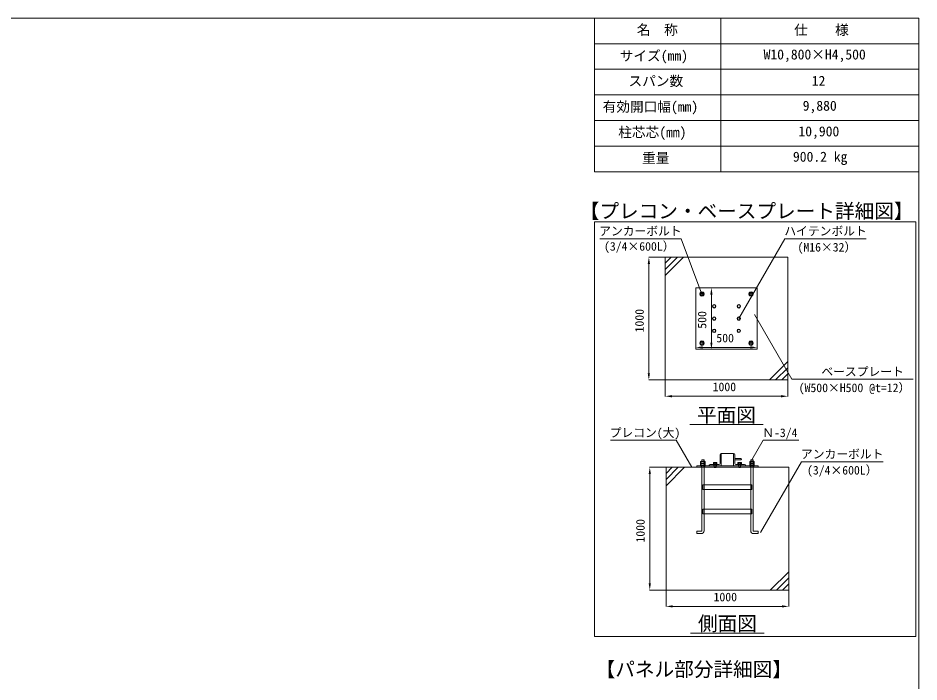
# Model space of a CAD drawing. Units: millimetres, scale not verified. Extents: x -35488 to -11338, y -17325 to 17325.
# Drawn here: x -20152 to -11338, y -7164 to -675 of the extents above; entities that cross this region are included whole.
import ezdxf
from ezdxf.enums import TextEntityAlignment as Align

# ---------------------------------------------------------------- set-up
doc = ezdxf.new("R2010")
doc.units = ezdxf.units.MM
doc.header["$LTSCALE"] = 150
doc.linetypes.add('DASHED1', pattern=[1.8, 1.2, -0.6])
for name, color, linetype, lineweight in [('0-6_ﾎﾞﾙﾄ類', 2, 'Continuous', 18), ('0-9_基礎工事用PCA大', 7, 'Continuous', 18), ('0-A_図面枠', 7, 'Continuous', 18), ('0-B_寸法', 3, 'Continuous', 18), ('0-D_大型柱', 7, 'Continuous', 18), ('1-6_表', 7, 'Continuous', 18), ('1-9_文字', 7, 'Continuous', 18)]:
    doc.layers.add(name, color=color, linetype=linetype, lineweight=lineweight)
doc.styles.add('ＭＳ ゴシック', font='')
doc.styles.get('ＭＳ ゴシック').set_extended_font_data('MS Gothic')

msp = doc.modelspace()

# ---------------------------------------------------------------- linework, layer by layer
at = {"layer": '0-6_ﾎﾞﾙﾄ類'}
for p, q in [((-13463.7, -5027.8), (-13463.7, -5010.4)), ((-13440.8, -5027.8), (-13440.8, -5010.4)), ((-13346.5, -5019.5), (-13348.7, -5020.8)), ((-13348.7, -5020.8), (-13348.7, -5031.2)), ((-13318.1, -5019.5), (-13346.5, -5019.5)), ((-13340.5, -5020.8), (-13340.5, -5031.2)), ((-13324.1, -5020.8), (-13324.1, -5031.2)), ((-13318.1, -5019.5), (-13315.9, -5020.8)), ((-13315.9, -5020.8), (-13315.9, -5031.2)), ((-13106.5, -5019.5), (-13108.7, -5020.8)), ((-13108.7, -5020.8), (-13108.7, -5031.2)), ((-13078.1, -5019.5), (-13106.5, -5019.5)), ((-13100.5, -5020.8), (-13100.5, -5031.2)), ((-13084.1, -5020.8), (-13084.1, -5031.2)), ((-13078.1, -5019.5), (-13075.9, -5020.8)), ((-13075.9, -5020.8), (-13075.9, -5031.2)), ((-12983.7, -5027.8), (-12983.7, -5010.4)), ((-12960.8, -5027.8), (-12960.8, -5010.4)), ((-13463.7, -5031.3), (-13463.7, -5048.8)), ((-13440.8, -5031.3), (-13440.8, -5048.8)), ((-13315.9, -5031.2), (-13348.7, -5031.2)), ((-13318.8, -5031.5), (-13345.8, -5031.5)), ((-13341.9, -5066.3), (-13341.9, -5039.9)), ((-13332.4, -5035.1), (-13333.7, -5039.9)), ((-13330.8, -5035.1), (-13332.1, -5039.9)), ((-13324.1, -5069.6), (-13324.1, -5039.9)), ((-13322.7, -5066.3), (-13324.1, -5069.6)), ((-13322.7, -5066.3), (-13322.7, -5039.9)), ((-13075.9, -5031.2), (-13108.7, -5031.2)), ((-13078.8, -5031.5), (-13105.8, -5031.5)), ((-13101.9, -5066.3), (-13101.9, -5039.9)), ((-13092.4, -5035.1), (-13093.7, -5039.9)), ((-13090.8, -5035.1), (-13092.1, -5039.9)), ((-13084.1, -5069.6), (-13084.1, -5039.9)), ((-13082.7, -5066.3), (-13084.1, -5069.6)), ((-13082.7, -5066.3), (-13082.7, -5039.9)), ((-12983.7, -5031.3), (-12983.7, -5048.8)), ((-12960.8, -5031.3), (-12960.8, -5048.8))]:
    msp.add_line(p, q, dxfattribs=at)
for points in [[(-13450.2, -3353.3), (-13439.1, -3372.5), (-13450.2, -3391.7), (-13472.4, -3391.7), (-13483.5, -3372.5), (-13472.4, -3353.3)], [(-12992.4, -3353.3), (-13003.5, -3372.5), (-12992.4, -3391.7), (-12970.2, -3391.7), (-12959.1, -3372.5), (-12970.2, -3353.3)], [(-13349.5, -3478.3), (-13357.7, -3492.5), (-13349.5, -3506.7), (-13333.1, -3506.7), (-13324.9, -3492.5), (-13333.1, -3478.3)], [(-13109.5, -3478.3), (-13117.7, -3492.5), (-13109.5, -3506.7), (-13093.1, -3506.7), (-13084.9, -3492.5), (-13093.1, -3478.3)], [(-13349.5, -3598.3), (-13357.7, -3612.5), (-13349.5, -3626.7), (-13333.1, -3626.7), (-13324.9, -3612.5), (-13333.1, -3598.3)], [(-13109.5, -3598.3), (-13117.7, -3612.5), (-13109.5, -3626.7), (-13093.1, -3626.7), (-13084.9, -3612.5), (-13093.1, -3598.3)], [(-13349.5, -3718.3), (-13357.7, -3732.5), (-13349.5, -3746.7), (-13333.1, -3746.7), (-13324.9, -3732.5), (-13333.1, -3718.3)], [(-13109.5, -3718.3), (-13117.7, -3732.5), (-13109.5, -3746.7), (-13093.1, -3746.7), (-13084.9, -3732.5), (-13093.1, -3718.3)], [(-13450.2, -3871.7), (-13439.1, -3852.5), (-13450.2, -3833.3), (-13472.4, -3833.3), (-13483.5, -3852.5), (-13472.4, -3871.7)], [(-12992.4, -3871.7), (-13003.5, -3852.5), (-12992.4, -3833.3), (-12970.2, -3833.3), (-12959.1, -3852.5), (-12970.2, -3871.7)], [(-13474.4, -5027.8), (-13474.4, -5010.4), (-13430.1, -5010.4), (-13430.1, -5027.8), (-13433.1, -5029.6), (-13471.5, -5029.6)], [(-12994.4, -5027.8), (-12994.4, -5010.4), (-12950.1, -5010.4), (-12950.1, -5027.8), (-12953.1, -5029.6), (-12991.5, -5029.6)], [(-13474.4, -5031.3), (-13474.4, -5048.8), (-13430.1, -5048.8), (-13430.1, -5031.3), (-13433.1, -5029.6), (-13471.5, -5029.6)], [(-13473.9, -5048.8), (-13430.7, -5048.8), (-13430.7, -5051.9), (-13473.9, -5051.9)], [(-13349.1, -5031.5), (-13349.1, -5035.1), (-13315.5, -5035.1), (-13315.5, -5031.5)], [(-13315.5, -5035.1), (-13349.1, -5035.1), (-13349.1, -5039.9), (-13315.5, -5039.9)], [(-13109.1, -5031.5), (-13109.1, -5035.1), (-13075.5, -5035.1), (-13075.5, -5031.5)], [(-13075.5, -5035.1), (-13109.1, -5035.1), (-13109.1, -5039.9), (-13075.5, -5039.9)], [(-12994.4, -5031.3), (-12994.4, -5048.8), (-12950.1, -5048.8), (-12950.1, -5031.3), (-12953.1, -5029.6), (-12991.5, -5029.6)], [(-12993.9, -5048.8), (-12950.7, -5048.8), (-12950.7, -5051.9), (-12993.9, -5051.9)]]:
    msp.add_lwpolyline(points, close=True, dxfattribs=at)
for points in [[(-13322.7, -5066.3), (-13341.9, -5066.3), (-13340.4, -5069.6)], [(-13324.1, -5069.6), (-13340.4, -5069.6), (-13340.4, -5039.9)], [(-13082.7, -5066.3), (-13101.9, -5066.3), (-13100.4, -5069.6)], [(-13084.1, -5069.6), (-13100.4, -5069.6), (-13100.4, -5039.9)]]:
    msp.add_lwpolyline(points, dxfattribs=at)
for centre, radius in [((-13461.3, -3372.5), 19.2), ((-13461.3, -3372.5), 11.4), ((-13461.3, -3372.5), 9.7), ((-12981.3, -3372.5), 19.2), ((-12981.3, -3372.5), 11.4), ((-12981.3, -3372.5), 9.7), ((-13341.3, -3492.5), 16.8), ((-13341.3, -3492.5), 14.2), ((-13101.3, -3492.5), 16.8), ((-13101.3, -3492.5), 14.2), ((-13341.3, -3612.5), 16.8), ((-13341.3, -3612.5), 14.2), ((-13101.3, -3612.5), 16.8), ((-13101.3, -3612.5), 14.2), ((-13341.3, -3732.5), 16.8), ((-13341.3, -3732.5), 14.2), ((-13101.3, -3732.5), 16.8), ((-13101.3, -3732.5), 14.2), ((-13461.3, -3852.5), 19.2), ((-13461.3, -3852.5), 11.4), ((-13461.3, -3852.5), 9.7), ((-12981.3, -3852.5), 19.2), ((-12981.3, -3852.5), 11.4), ((-12981.3, -3852.5), 9.7)]:
    msp.add_circle(centre, radius, dxfattribs=at)
for centre, radius, start, end in [((-13461.3, -3372.5), 21.6, 122.734, 177.266), ((-13461.3, -3372.5), 21.6, 182.734, 237.266), ((-13461.3, -3372.5), 21.6, 62.734, 117.266), ((-13461.3, -3372.5), 21.6, 242.734, 297.266), ((-13461.3, -3372.5), 21.6, 2.734, 57.266), ((-13461.3, -3372.5), 21.6, 302.734, 357.266), ((-12981.3, -3372.5), 21.6, 122.734, 177.266), ((-12981.3, -3372.5), 21.6, 182.734, 237.266), ((-12981.3, -3372.5), 21.6, 62.734, 117.266), ((-12981.3, -3372.5), 21.6, 242.734, 297.266), ((-12981.3, -3372.5), 21.6, 2.734, 57.266), ((-12981.3, -3372.5), 21.6, 302.734, 357.266), ((-13461.3, -3852.5), 21.6, 122.734, 177.266), ((-13461.3, -3852.5), 21.6, 182.734, 237.266), ((-13461.3, -3852.5), 21.6, 62.734, 117.266), ((-13461.3, -3852.5), 21.6, 242.734, 297.266), ((-13461.3, -3852.5), 21.6, 2.734, 57.266), ((-13461.3, -3852.5), 21.6, 302.734, 357.266), ((-12981.3, -3852.5), 21.6, 122.734, 177.266), ((-12981.3, -3852.5), 21.6, 182.734, 237.266), ((-12981.3, -3852.5), 21.6, 62.734, 117.266), ((-12981.3, -3852.5), 21.6, 242.734, 297.266), ((-12981.3, -3852.5), 21.6, 2.734, 57.266), ((-12981.3, -3852.5), 21.6, 302.734, 357.266), ((-13344.6, -5026.7), 7.26, 55.616, 124.384), ((-13332.3, -5046.6), 27.1, 72.412, 107.588), ((-13320, -5026.7), 7.26, 55.616, 124.384), ((-13104.6, -5026.7), 7.26, 55.616, 124.384), ((-13092.3, -5046.6), 27.1, 72.412, 107.588), ((-13080, -5026.7), 7.26, 55.616, 124.384), ((-13469.1, -5018.6), 10.7, 240, 300), ((-13469.1, -5040.6), 10.7, 60, 120), ((-13452.3, -4990.6), 38.9, 252.932, 287.068), ((-13452.3, -5068.5), 38.9, 72.932, 107.068), ((-13435.5, -5018.6), 10.7, 239.975, 300.025), ((-13435.5, -5040.6), 10.7, 59.975, 120.025), ((-13345.8, -5031.2), 0.24, 180, 270), ((-13318.8, -5031.2), 0.24, 270, 0), ((-13105.8, -5031.2), 0.24, 180, 270), ((-13078.8, -5031.2), 0.24, 270, 0), ((-12989.1, -5018.6), 10.7, 240, 300), ((-12989.1, -5040.6), 10.7, 60, 120), ((-12972.3, -4990.6), 38.9, 252.932, 287.068), ((-12972.3, -5068.5), 38.9, 72.932, 107.068), ((-12955.5, -5018.6), 10.7, 239.975, 300.025), ((-12955.5, -5040.6), 10.7, 59.975, 120.025)]:
    msp.add_arc(centre, radius, start, end, dxfattribs=at)
at = {"layer": '0-9_基礎工事用PCA大'}
for p, q in [((-13821.3, -3192.5), (-13641.3, -3012.5)), ((-13821.3, -3132.5), (-13701.3, -3012.5)), ((-13821.3, -3072.5), (-13761.3, -3012.5)), ((-12621.3, -4032.5), (-12801.3, -4212.5)), ((-12621.3, -4092.5), (-12741.3, -4212.5)), ((-12621.3, -4152.5), (-12681.3, -4212.5)), ((-13812.3, -5246.3), (-13632.3, -5066.3)), ((-13812.3, -5186.3), (-13692.3, -5066.3)), ((-13812.3, -5126.3), (-13752.3, -5066.3)), ((-13440.8, -5282.3), (-13440.8, -5476.7)), ((-12983.7, -5282.3), (-12983.7, -5476.7)), ((-13440.8, -5522.3), (-13440.8, -5686.7)), ((-12983.7, -5522.3), (-12983.7, -5686.7)), ((-12612.3, -6086.3), (-12792.3, -6266.3)), ((-12612.3, -6146.3), (-12732.3, -6266.3)), ((-12612.3, -6206.3), (-12672.3, -6266.3))]:
    msp.add_line(p, q, dxfattribs=at)
at = {"layer": '0-9_基礎工事用PCA大', "linetype": 'DASHED1'}
for p, q in [((-13469.9, -5051.9), (-13469.9, -5066.3)), ((-13434.3, -5051.9), (-13434.3, -5066.3)), ((-13341.9, -5051.9), (-13341.9, -5066.3)), ((-13322.7, -5051.9), (-13322.7, -5066.3)), ((-13101.9, -5051.9), (-13101.9, -5066.3)), ((-13082.7, -5051.9), (-13082.7, -5066.3)), ((-12990.3, -5051.9), (-12990.3, -5066.3)), ((-12954.3, -5051.9), (-12954.3, -5066.3)), ((-13440.8, -5236.7), (-13440.8, -5282.3)), ((-12983.7, -5236.7), (-12983.7, -5282.3)), ((-13440.8, -5476.7), (-13440.8, -5522.3)), ((-12983.7, -5476.7), (-12983.7, -5522.3))]:
    msp.add_line(p, q, dxfattribs=at)
at = {"layer": '0-9_基礎工事用PCA大'}
for points in [[(-13821.3, -4212.5), (-12621.3, -4212.5), (-12621.3, -3012.5), (-13821.3, -3012.5)], [(-13521.3, -3312.5), (-12921.3, -3312.5), (-12921.3, -3912.5), (-13521.3, -3912.5)], [(-13812.3, -6266.3), (-12612.3, -6266.3), (-12612.3, -5066.3), (-13812.3, -5066.3)], [(-13512.3, -5066.3), (-12912.3, -5066.3), (-12912.3, -5051.9), (-13512.3, -5051.9)], [(-13452.3, -5236.7), (-12972.3, -5236.7), (-12972.3, -5282.3), (-13452.3, -5282.3)], [(-13452.3, -5476.7), (-12972.3, -5476.7), (-12972.3, -5522.3), (-13452.3, -5522.3)]]:
    msp.add_lwpolyline(points, close=True, dxfattribs=at)
for points in [[(-13463.7, -5686.6), (-13463.7, -4994.3), (-13440.8, -4994.3), (-13440.8, -5236.7)], [(-13463.7, -5069.3), (-13460.7, -5066.3), (-13460.7, -4994.3), (-13443.8, -4994.3), (-13443.8, -5066.3), (-13440.8, -5069.3)], [(-12960.8, -5686.6), (-12960.8, -4994.3), (-12983.7, -4994.3), (-12983.7, -5236.7)], [(-12960.8, -5069.3), (-12963.8, -5066.3), (-12963.8, -4994.3), (-12980.7, -4994.3), (-12980.7, -5066.3), (-12983.7, -5069.3)], [(-13468.4, -5714.3), (-13512.8, -5714.3), (-13512.8, -5691.4), (-13468.5, -5691.4)], [(-12956.1, -5714.3), (-12911.7, -5714.3), (-12911.7, -5691.4), (-12956, -5691.4)]]:
    msp.add_lwpolyline(points, dxfattribs=at)
for centre, radius, start, end in [((-13468.5, -5686.6), 4.8, 270, 0), ((-13468.4, -5686.7), 27.6, 270, 0), ((-12956.1, -5686.7), 27.6, 180, 270), ((-12956, -5686.6), 4.8, 180, 270)]:
    msp.add_arc(centre, radius, start, end, dxfattribs=at)
at = {"layer": '0-A_図面枠'}
for points in [[(-35488.1, -675), (-11338.1, -675), (-11338.1, -17325), (-35488.1, -17325)], [(-14511.9, -2667.1), (-11368, -2667.1), (-11368, -6721.4), (-14511.9, -6721.4)]]:
    msp.add_lwpolyline(points, close=True, dxfattribs=at)
at = {"layer": '0-B_寸法'}
for p, q in [((-13822.5, -3012.5), (-13981.9, -3012.5)), ((-13980.7, -3078.5), (-13980.7, -4146.5)), ((-13520.1, -3312.5), (-13367.4, -3312.5)), ((-13368.6, -3378.5), (-13368.6, -3846.5)), ((-13521.3, -3911.3), (-13521.3, -3893.3)), ((-13455.3, -3894.5), (-12987.3, -3894.5)), ((-13382.1, -3912.5), (-13367.4, -3912.5)), ((-13822.5, -4212.5), (-13981.9, -4212.5)), ((-13821.3, -4213.7), (-13821.3, -4373.1)), ((-12621.3, -4213.7), (-12621.3, -4373.1)), ((-13755.3, -4371.9), (-12687.3, -4371.9)), ((-13813.5, -5066.3), (-13972.8, -5066.3)), ((-13971.6, -5132.3), (-13971.6, -6200.3)), ((-13813.5, -6266.3), (-13972.8, -6266.3)), ((-13812.3, -6267.5), (-13812.3, -6426.9)), ((-12612.3, -6267.5), (-12612.3, -6426.9)), ((-13746.3, -6425.7), (-12678.3, -6425.7))]:
    msp.add_line(p, q, dxfattribs=at)
at = {"layer": '0-B_寸法', "color": 91}
for points in [[(-13991.7, -3078.5), (-13980.7, -3012.5), (-13969.7, -3078.5)], [(-13379.6, -3378.5), (-13368.6, -3312.5), (-13357.5, -3378.5)], [(-13379.6, -3846.5), (-13368.6, -3912.5), (-13357.5, -3846.5)], [(-13455.3, -3883.5), (-13521.3, -3894.5), (-13455.3, -3905.5)], [(-12987.3, -3883.5), (-12921.3, -3894.5), (-12987.3, -3905.5)], [(-13991.7, -4146.5), (-13980.7, -4212.5), (-13969.7, -4146.5)], [(-13755.3, -4360.9), (-13821.3, -4371.9), (-13755.3, -4382.9)], [(-12687.3, -4360.9), (-12621.3, -4371.9), (-12687.3, -4382.9)], [(-13982.6, -5132.3), (-13971.6, -5066.3), (-13960.6, -5132.3)], [(-13982.6, -6200.3), (-13971.6, -6266.3), (-13960.6, -6200.3)], [(-13746.3, -6414.6), (-13812.3, -6425.7), (-13746.3, -6436.7)], [(-12678.3, -6414.6), (-12612.3, -6425.7), (-12678.3, -6436.7)]]:
    msp.add_solid(points, dxfattribs=at)
at = {"layer": '0-D_大型柱'}
for p, q in [((-13152.3, -4931.9), (-13272.3, -4931.9)), ((-13284.3, -4943.9), (-13284.3, -5027.9)), ((-13140.3, -4943.9), (-13140.3, -5027.9)), ((-13296.3, -5039.9), (-13380.3, -5039.9)), ((-13152.3, -5051.9), (-13272.3, -5051.9)), ((-13128.3, -5039.9), (-13044.3, -5039.9))]:
    msp.add_line(p, q, dxfattribs=at)
at = {"layer": '0-D_大型柱', "linetype": 'DASHED1'}
for p, q in [((-13344.3, -5039.9), (-13344.3, -5051.9)), ((-13320.3, -5039.9), (-13320.3, -5051.9)), ((-13104.3, -5039.9), (-13104.3, -5051.9)), ((-13080.3, -5039.9), (-13080.3, -5051.9))]:
    msp.add_line(p, q, dxfattribs=at)
at = {"layer": '0-D_大型柱'}
for points in [[(-13392.3, -5051.9), (-13272.3, -5051.9), (-13272.3, -4931.9)], [(-13032.3, -5051.9), (-13152.3, -5051.9), (-13152.3, -4931.9)], [(-13081.5, -4979.9), (-13140.3, -4979.9), (-13140.3, -4991.9), (-13081.5, -4991.9)]]:
    msp.add_lwpolyline(points, dxfattribs=at)
for centre, radius, start, end in [((-13272.3, -4943.9), 12, 90, 180), ((-13152.3, -4943.9), 12, 0, 90), ((-13081.5, -4985.9), 6, 270, 90), ((-13380.3, -5051.9), 12, 90, 180), ((-13296.3, -5027.9), 12, 270, 0), ((-13128.3, -5027.9), 12, 180, 270), ((-13044.3, -5051.9), 12, 0, 90)]:
    msp.add_arc(centre, radius, start, end, dxfattribs=at)
at = {"layer": '1-6_表'}
for p, q in [((-14511.9, -675), (-11338.1, -675)), ((-14511.9, -675), (-14511.9, -2178.4)), ((-13275.8, -675), (-13275.8, -2178.4)), ((-11338.1, -675), (-11338.1, -2178.4)), ((-14511.9, -925.6), (-11338.1, -925.6)), ((-14511.9, -1176.1), (-11338.1, -1176.1)), ((-14511.9, -1426.7), (-11338.1, -1426.7)), ((-14511.9, -1677.2), (-11338.1, -1677.2)), ((-14511.9, -1927.8), (-11338.1, -1927.8)), ((-14511.9, -2178.4), (-11338.1, -2178.4))]:
    msp.add_line(p, q, dxfattribs=at)
at = {"layer": '1-9_文字'}
for p, q in [((-14460.1, -2831.7), (-13666.3, -2831.7)), ((-13665.9, -2831.7), (-13666.3, -2831.7)), ((-13461.3, -3372.5), (-13665.9, -2831.7)), ((-13101.3, -3612.5), (-12650.5, -2831.7)), ((-12650.5, -2831.7), (-12650.1, -2831.7)), ((-12650.1, -2831.7), (-11853.2, -2831.7)), ((-12946.9, -3573.4), (-12581.8, -4205.8)), ((-12581.8, -4205.8), (-12581.4, -4205.8)), ((-12581.4, -4205.8), (-11393.8, -4205.8)), ((-13581.3, -4648.1), (-12861.3, -4648.1)), ((-14357.2, -4802.5), (-13712.7, -4802.5)), ((-13712.2, -4802.5), (-13712.7, -4802.5)), ((-13559.9, -5066.3), (-13712.2, -4802.5)), ((-12972.3, -4994.3), (-12861.5, -4802.5)), ((-12861.5, -4802.5), (-12861.1, -4802.5)), ((-12861.1, -4802.5), (-12513.2, -4802.5)), ((-12886.8, -5702.5), (-12488, -5011.6)), ((-12488, -5011.6), (-12487.5, -5011.6)), ((-12487.5, -5011.6), (-11687.1, -5011.6)), ((-13572.3, -6686.3), (-12852.3, -6686.3))]:
    msp.add_line(p, q, dxfattribs=at)

# ---------------------------------------------------------------- texts
at = {"layer": '0-B_寸法', "style": 'ＭＳ ゴシック'}
for s, p in [('1000', (-14005.2, -3748)), ('500', (-13393, -3711.7)), ('1000', (-13996.1, -5801.8))]:
    msp.add_text(s, height=84.46, rotation=90, dxfattribs=at).set_placement(p, align=Align.BOTTOM_LEFT)
for s, p in [('500', (-13320.5, -3870)), ('1000', (-13356.8, -4347.4)), ('1000', (-13347.8, -6401.2))]:
    msp.add_text(s, height=84.46, dxfattribs=at).set_placement(p, align=Align.BOTTOM_LEFT)
at = {"layer": '1-6_表', "style": 'ＭＳ ゴシック'}
for s, p in [('名\u3000称', (-14098.2, -868.2)), ('仕\u3000\u3000様', (-12559.4, -869.1)), ('サイズ(mm)', (-14264.9, -1122.6)), ('W10,800×H4,500', (-12858.3, -1109.3)), ('スパン数', (-14179.2, -1368.8)), ('12', (-12387, -1367)), ('有効開口幅(mm)', (-14432.4, -1620.2)), ('9,880', (-12475.7, -1610.4)), ('柱芯芯(mm)', (-14280, -1869.9)), ('10,900', (-12517.5, -1861)), ('重量', (-14046.9, -2121.9)), ('900.2 kg', (-12571.2, -2108.6))]:
    msp.add_text(s, height=97.97, dxfattribs=at).set_placement(p, align=Align.BOTTOM_LEFT)
at = {"layer": '1-9_文字', "style": 'ＭＳ ゴシック'}
for s, height, p in [('【プレコン・ベースプレート詳細図】 ', 140.8, (-14656.7, -2674.3)), ('アンカーボルト', 84.46, (-14466.3, -2825.2)), ('ハイテンボルト', 84.46, (-12655.5, -2825.2)), ('(3/4×600L）', 84.46, (-14419.4, -2974.2)), ('(M16×32）', 84.46, (-12526.6, -2982.4)), ('   \u3000ベースプレート\u3000\u3000\u3000', 84.46, (-12580.2, -4199.4)), ('(W500×H500 @t=12）', 84.46, (-12515, -4356.6)), ('平面図', 140.8, (-13509.3, -4667.2)), ('プレコン(大)', 84.46, (-14363.8, -4796)), ('Ｎ-3/4', 84.46, (-12871.7, -4796)), ('アンカーボルト\u3000', 84.46, (-12492.5, -5005.1)), ('(3/4×600L）', 84.46, (-12433.7, -5162.3)), ('側面図', 140.8, (-13500.3, -6705.5)), ('【パネル部分詳細図】', 140.8, (-14501, -7153))]:
    msp.add_text(s, height=height, dxfattribs=at).set_placement(p, align=Align.BOTTOM_LEFT)

doc.saveas('drawing.dxf')
